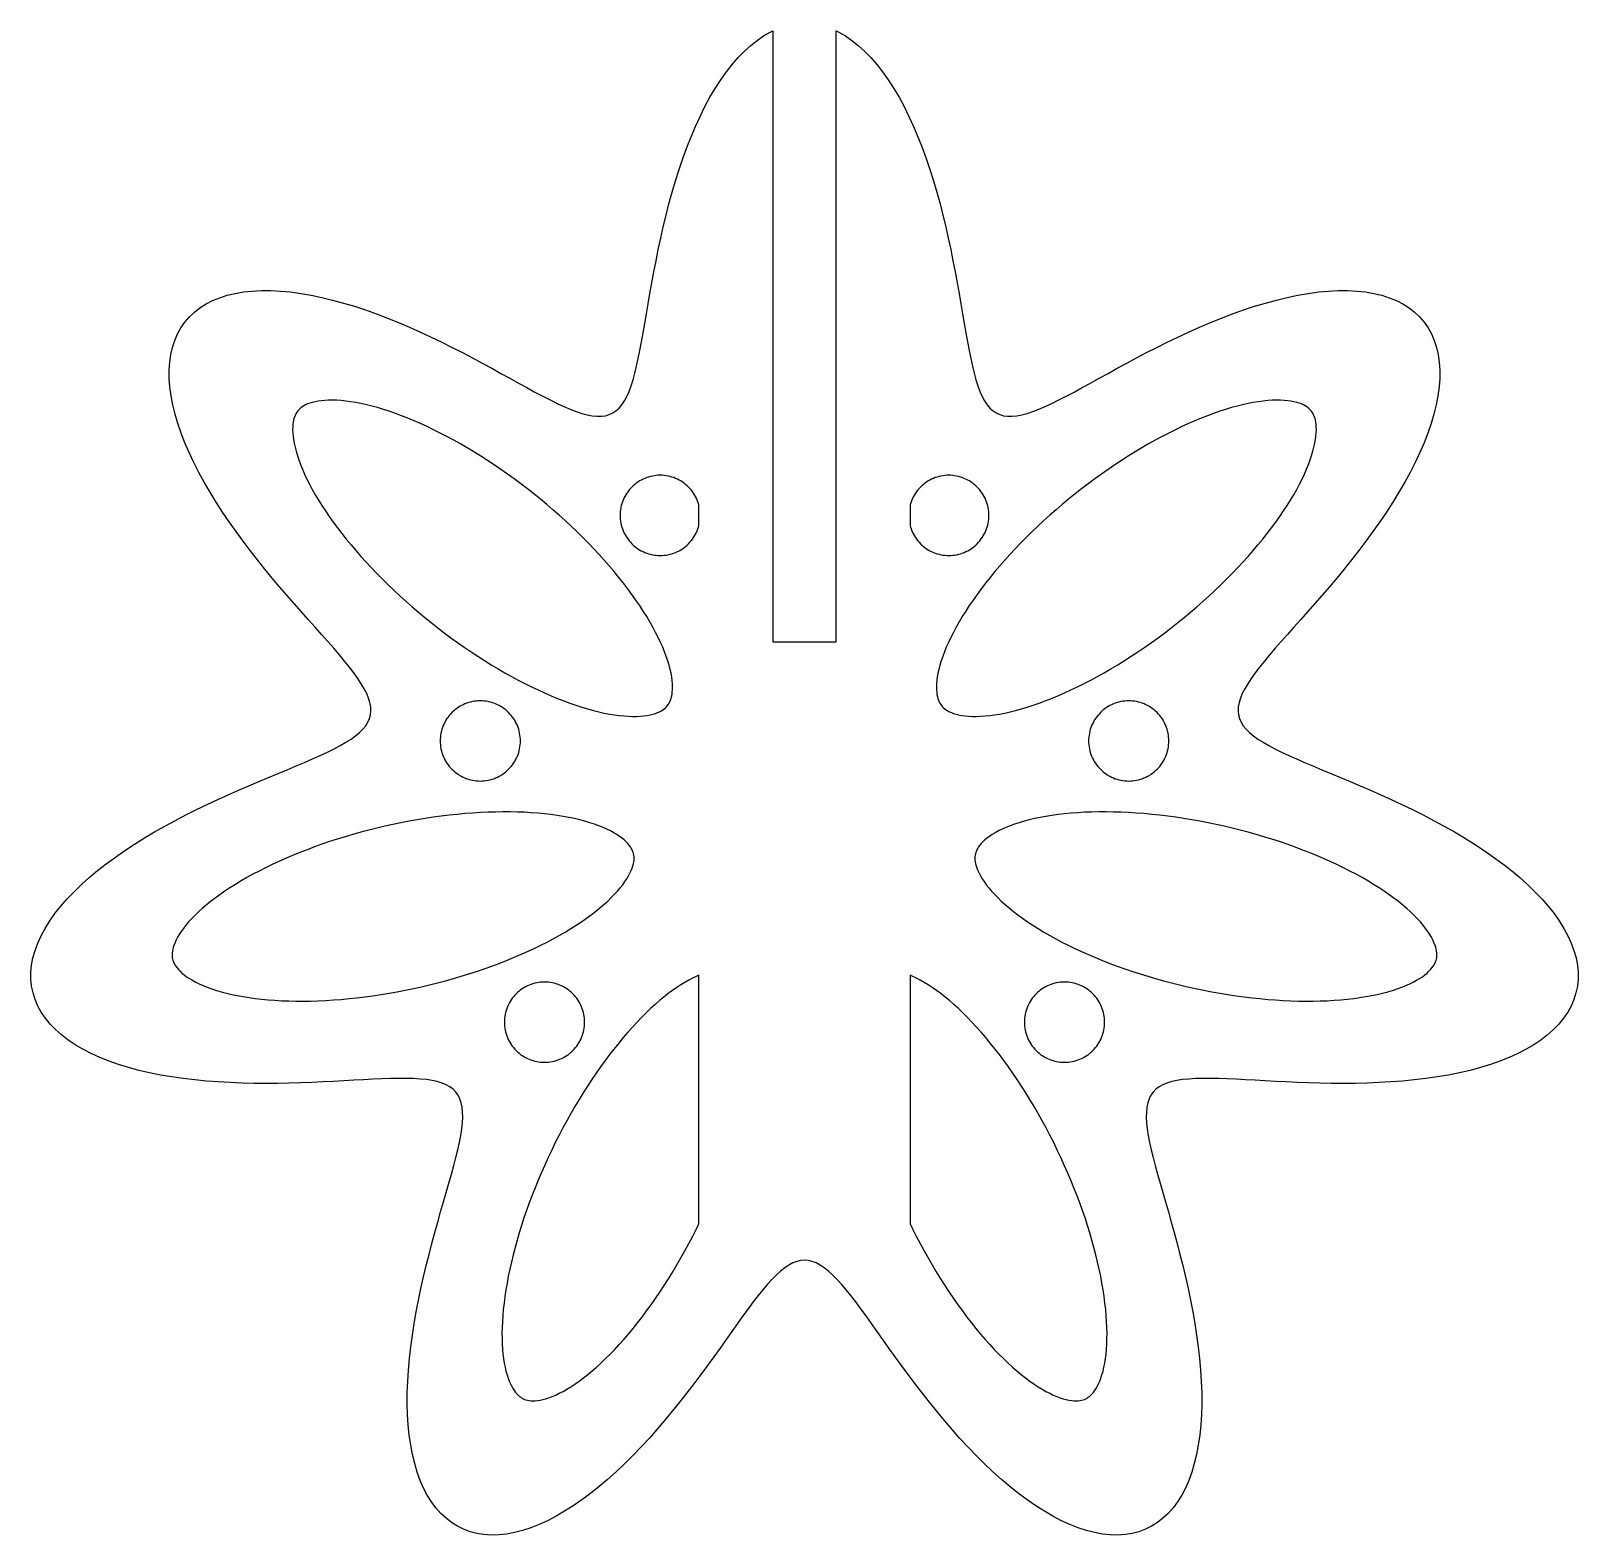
# Model space of a CAD drawing. Header units: millimetres. Extents: x -37 to 114, y -34 to 38.
# Drawn here: x -36.6 to 36.6, y -34.1 to 37.1 of the extents above; entities that cross this region are included whole.
import ezdxf

# ---------------------------------------------------------------- set-up
doc = ezdxf.new("R2010")
doc.units = ezdxf.units.MM
doc.layers.add('CUT', color=1, linetype='Continuous')

msp = doc.modelspace()

# ---------------------------------------------------------------- linework, layer by layer
at = {"layer": 'CUT'}
for points in [[(30.292, -0.529), (30.781, -0.806), (31.262, -1.092), (31.733, -1.386), (32.192, -1.687), (32.638, -1.996), (33.067, -2.312), (33.479, -2.635), (33.873, -2.963), (34.245, -3.297), (34.595, -3.636), (34.922, -3.979), (35.223, -4.325), (35.499, -4.673), (35.746, -5.024), (35.965, -5.375), (36.155, -5.726), (36.315, -6.077), (36.443, -6.426), (36.54, -6.772), (36.605, -7.115), (36.637, -7.454), (36.637, -7.787), (36.603, -8.115), (36.538, -8.435), (36.439, -8.748), (36.309, -9.053), (36.146, -9.348), (35.952, -9.633), (35.728, -9.908), (35.473, -10.172), (35.19, -10.424), (34.878, -10.663), (34.539, -10.89), (34.175, -11.104), (33.786, -11.304), (33.373, -11.491), (32.939, -11.664), (32.485, -11.824), (32.012, -11.969), (31.522, -12.1), (31.017, -12.218), (30.498, -12.322), (29.967, -12.413), (29.426, -12.491), (28.877, -12.556), (28.322, -12.61), (27.762, -12.652), (27.2, -12.684), (26.637, -12.705), (26.075, -12.717), (25.515, -12.721), (24.96, -12.718), (24.412, -12.708), (23.871, -12.693), (23.34, -12.673), (22.82, -12.649), (22.313, -12.624), (21.82, -12.598), (21.342, -12.571), (20.881, -12.546), (20.437, -12.524), (20.013, -12.505), (19.608, -12.492), (19.224, -12.484), (18.861, -12.484), (18.521, -12.492), (18.203, -12.511), (17.909, -12.54), (17.637, -12.581), (17.39, -12.635), (17.166, -12.702), (16.967, -12.785), (16.79, -12.884), (16.638, -12.999), (16.508, -13.131), (16.402, -13.282), (16.317, -13.451), (16.254, -13.639), (16.212, -13.846), (16.19, -14.074), (16.187, -14.321), (16.203, -14.589), (16.235, -14.877), (16.284, -15.185), (16.347, -15.513), (16.424, -15.861), (16.514, -16.228), (16.614, -16.614), (16.725, -17.019), (16.843, -17.441), (16.968, -17.881), (17.099, -18.336), (17.234, -18.807), (17.371, -19.292), (17.509, -19.79), (17.647, -20.301), (17.783, -20.821), (17.916, -21.352), (18.044, -21.89), (18.167, -22.434), (18.282, -22.984), (18.389, -23.537), (18.487, -24.092), (18.573, -24.648), (18.648, -25.202), (18.71, -25.752), (18.759, -26.299), (18.792, -26.838), (18.811, -27.37), (18.813, -27.892), (18.799, -28.403), (18.768, -28.9), (18.719, -29.383), (18.652, -29.849), (18.567, -30.298), (18.463, -30.728), (18.341, -31.137), (18.2, -31.524), (18.041, -31.888), (17.864, -32.228), (17.669, -32.542), (17.456, -32.83), (17.226, -33.09), (16.979, -33.323), (16.716, -33.526), (16.437, -33.7), (16.143, -33.844), (15.835, -33.958), (15.514, -34.042), (15.18, -34.094), (14.834, -34.116), (14.478, -34.108), (14.112, -34.069), (13.737, -34), (13.354, -33.901), (12.965, -33.774), (12.569, -33.618), (12.169, -33.435), (11.766, -33.225), (11.36, -32.99), (10.952, -32.731), (10.543, -32.449), (10.135, -32.144), (9.728, -31.82), (9.324, -31.477), (8.922, -31.116), (8.525, -30.74), (8.132, -30.349), (7.745, -29.947), (7.364, -29.534), (6.989, -29.113), (6.623, -28.685), (6.264, -28.253), (5.913, -27.818), (5.571, -27.382), (5.238, -26.947), (4.914, -26.515), (4.6, -26.089), (4.296, -25.669), (4, -25.258), (3.715, -24.857), (3.439, -24.469), (3.172, -24.095), (2.915, -23.737), (2.666, -23.396), (2.425, -23.074), (2.193, -22.772), (1.968, -22.491), (1.75, -22.234), (1.538, -22), (1.333, -21.792), (1.132, -21.609), (0.937, -21.453), (0.745, -21.324), (0.556, -21.224), (0.369, -21.152), (0.184, -21.108), (0, -21.094), (-0.184, -21.108), (-0.369, -21.152), (-0.556, -21.224), (-0.745, -21.324), (-0.937, -21.453), (-1.132, -21.609), (-1.333, -21.792), (-1.538, -22), (-1.75, -22.234), (-1.968, -22.491), (-2.193, -22.772), (-2.425, -23.074), (-2.666, -23.396), (-2.915, -23.737), (-3.172, -24.095), (-3.439, -24.469), (-3.715, -24.857), (-4, -25.258), (-4.296, -25.669), (-4.6, -26.089), (-4.914, -26.515), (-5.238, -26.947), (-5.571, -27.382), (-5.913, -27.818), (-6.264, -28.253), (-6.623, -28.685), (-6.989, -29.113), (-7.364, -29.534), (-7.745, -29.947), (-8.132, -30.349), (-8.525, -30.74), (-8.922, -31.116), (-9.324, -31.477), (-9.728, -31.82), (-10.135, -32.144), (-10.543, -32.449), (-10.952, -32.731), (-11.36, -32.99), (-11.766, -33.225), (-12.169, -33.435), (-12.569, -33.618), (-12.965, -33.774), (-13.354, -33.901), (-13.737, -34), (-14.112, -34.069), (-14.478, -34.108), (-14.834, -34.116), (-15.18, -34.094), (-15.514, -34.042), (-15.835, -33.958), (-16.143, -33.844), (-16.437, -33.7), (-16.716, -33.526), (-16.979, -33.323), (-17.226, -33.09), (-17.456, -32.83), (-17.669, -32.542), (-17.864, -32.228), (-18.041, -31.888), (-18.2, -31.524), (-18.341, -31.137), (-18.463, -30.728), (-18.567, -30.298), (-18.652, -29.849), (-18.719, -29.383), (-18.768, -28.9), (-18.799, -28.403), (-18.813, -27.892), (-18.811, -27.37), (-18.792, -26.838), (-18.759, -26.299), (-18.71, -25.752), (-18.648, -25.202), (-18.573, -24.648), (-18.487, -24.092), (-18.389, -23.537), (-18.282, -22.984), (-18.167, -22.434), (-18.044, -21.89), (-17.916, -21.352), (-17.783, -20.821), (-17.647, -20.301), (-17.509, -19.79), (-17.371, -19.292), (-17.234, -18.807), (-17.099, -18.336), (-16.968, -17.881), (-16.843, -17.441), (-16.725, -17.019), (-16.614, -16.614), (-16.514, -16.228), (-16.424, -15.861), (-16.347, -15.513), (-16.284, -15.185), (-16.235, -14.877), (-16.203, -14.589), (-16.187, -14.321), (-16.19, -14.074), (-16.212, -13.846), (-16.254, -13.639), (-16.317, -13.451), (-16.402, -13.282), (-16.508, -13.131), (-16.638, -12.999), (-16.79, -12.884), (-16.967, -12.785), (-17.166, -12.702), (-17.39, -12.635), (-17.637, -12.581), (-17.909, -12.54), (-18.203, -12.511), (-18.521, -12.492), (-18.861, -12.484), (-19.224, -12.484), (-19.608, -12.492), (-20.013, -12.505), (-20.437, -12.524), (-20.881, -12.546), (-21.342, -12.571), (-21.82, -12.598), (-22.313, -12.624), (-22.82, -12.649), (-23.34, -12.673), (-23.871, -12.693), (-24.412, -12.708), (-24.96, -12.718), (-25.515, -12.721), (-26.075, -12.717), (-26.637, -12.705), (-27.2, -12.684), (-27.762, -12.652), (-28.322, -12.61), (-28.877, -12.556), (-29.426, -12.491), (-29.967, -12.413), (-30.498, -12.322), (-31.017, -12.218), (-31.522, -12.1), (-32.012, -11.969), (-32.485, -11.824), (-32.939, -11.664), (-33.373, -11.491), (-33.786, -11.304), (-34.175, -11.104), (-34.539, -10.89), (-34.878, -10.663), (-35.19, -10.424), (-35.473, -10.172), (-35.728, -9.908), (-35.952, -9.633), (-36.146, -9.348), (-36.309, -9.053), (-36.439, -8.748), (-36.538, -8.435), (-36.603, -8.115), (-36.637, -7.787), (-36.637, -7.454), (-36.605, -7.115), (-36.54, -6.772), (-36.443, -6.426), (-36.315, -6.077), (-36.155, -5.726), (-35.965, -5.375), (-35.746, -5.024), (-35.499, -4.673), (-35.223, -4.325), (-34.922, -3.979), (-34.595, -3.636), (-34.245, -3.297), (-33.873, -2.963), (-33.479, -2.635), (-33.067, -2.312), (-32.638, -1.996), (-32.192, -1.687), (-31.733, -1.386), (-31.262, -1.092), (-30.781, -0.806), (-30.292, -0.529), (-29.797, -0.26), (-29.297, 0), (-28.795, 0.251), (-28.293, 0.494), (-27.792, 0.728), (-27.296, 0.953), (-26.805, 1.17), (-26.321, 1.379), (-25.847, 1.581), (-25.384, 1.775), (-24.934, 1.962), (-24.498, 2.143), (-24.079, 2.319), (-23.677, 2.489), (-23.295, 2.654), (-22.934, 2.816), (-22.594, 2.975), (-22.277, 3.131), (-21.985, 3.286), (-21.717, 3.44), (-21.475, 3.594), (-21.26, 3.749), (-21.073, 3.906), (-20.913, 4.065), (-20.781, 4.228), (-20.677, 4.395), (-20.601, 4.567), (-20.554, 4.745), (-20.536, 4.93), (-20.545, 5.122), (-20.581, 5.323), (-20.645, 5.532), (-20.735, 5.75), (-20.851, 5.979), (-20.991, 6.218), (-21.156, 6.468), (-21.343, 6.729), (-21.551, 7.002), (-21.78, 7.288), (-22.028, 7.585), (-22.294, 7.895), (-22.575, 8.217), (-22.871, 8.551), (-23.18, 8.898), (-23.5, 9.257), (-23.829, 9.628), (-24.167, 10.01), (-24.51, 10.404), (-24.857, 10.808), (-25.206, 11.222), (-25.556, 11.646), (-25.904, 12.079), (-26.249, 12.52), (-26.589, 12.968), (-26.922, 13.423), (-27.247, 13.883), (-27.562, 14.348), (-27.864, 14.816), (-28.153, 15.286), (-28.427, 15.757), (-28.684, 16.229), (-28.924, 16.699), (-29.144, 17.167), (-29.344, 17.632), (-29.522, 18.091), (-29.678, 18.545), (-29.81, 18.991), (-29.917, 19.428), (-29.999, 19.856), (-30.056, 20.273), (-30.085, 20.677), (-30.089, 21.068), (-30.065, 21.445), (-30.013, 21.806), (-29.935, 22.15), (-29.828, 22.477), (-29.695, 22.786), (-29.535, 23.075), (-29.348, 23.344), (-29.134, 23.592), (-28.895, 23.819), (-28.631, 24.024), (-28.343, 24.207), (-28.031, 24.367), (-27.697, 24.504), (-27.341, 24.618), (-26.965, 24.708), (-26.569, 24.776), (-26.155, 24.82), (-25.724, 24.842), (-25.278, 24.841), (-24.818, 24.818), (-24.344, 24.773), (-23.86, 24.707), (-23.365, 24.622), (-22.862, 24.516), (-22.352, 24.393), (-21.836, 24.251), (-21.316, 24.094), (-20.794, 23.921), (-20.27, 23.734), (-19.747, 23.534), (-19.226, 23.323), (-18.707, 23.102), (-18.193, 22.872), (-17.685, 22.635), (-17.183, 22.393), (-16.689, 22.147), (-16.205, 21.899), (-15.73, 21.651), (-15.267, 21.403), (-14.816, 21.159), (-14.377, 20.919), (-13.952, 20.684), (-13.541, 20.458), (-13.145, 20.241), (-12.764, 20.035), (-12.398, 19.841), (-12.048, 19.661), (-11.715, 19.497), (-11.397, 19.349), (-11.096, 19.219), (-10.811, 19.109), (-10.543, 19.019), (-10.29, 18.951), (-10.052, 18.905), (-9.83, 18.883), (-9.622, 18.885), (-9.429, 18.911), (-9.249, 18.963), (-9.082, 19.041), (-8.928, 19.146), (-8.785, 19.276), (-8.653, 19.434), (-8.53, 19.618), (-8.417, 19.828), (-8.311, 20.065), (-8.213, 20.328), (-8.121, 20.615), (-8.034, 20.928), (-7.951, 21.265), (-7.871, 21.625), (-7.793, 22.007), (-7.717, 22.411), (-7.64, 22.835), (-7.563, 23.277), (-7.484, 23.737), (-7.403, 24.214), (-7.318, 24.704), (-7.228, 25.208), (-7.134, 25.723), (-7.033, 26.248), (-6.926, 26.78), (-6.811, 27.319), (-6.689, 27.862), (-6.558, 28.407), (-6.418, 28.952), (-6.269, 29.495), (-6.111, 30.035), (-5.942, 30.57), (-5.764, 31.097), (-5.575, 31.615), (-5.375, 32.121), (-5.166, 32.614), (-4.946, 33.093), (-4.716, 33.554), (-4.476, 33.997), (-4.226, 34.42), (-3.967, 34.821), (-3.7, 35.199), (-3.423, 35.552), (-3.139, 35.879), (-2.847, 36.179), (-2.549, 36.451), (-2.244, 36.693), (-1.934, 36.905), (-1.619, 37.085), (-1.5, 37.141), (-1.5, 8.203), (1.5, 8.203), (1.5, 37.141), (1.619, 37.085), (1.934, 36.905), (2.244, 36.693), (2.549, 36.451), (2.847, 36.179), (3.139, 35.879), (3.423, 35.552), (3.7, 35.199), (3.967, 34.821), (4.226, 34.42), (4.476, 33.997), (4.716, 33.554), (4.946, 33.093), (5.166, 32.614), (5.375, 32.121), (5.575, 31.615), (5.764, 31.097), (5.942, 30.57), (6.111, 30.035), (6.269, 29.495), (6.418, 28.952), (6.558, 28.407), (6.689, 27.862), (6.811, 27.319), (6.926, 26.78), (7.033, 26.248), (7.134, 25.723), (7.228, 25.208), (7.318, 24.704), (7.403, 24.214), (7.484, 23.737), (7.563, 23.277), (7.64, 22.835), (7.717, 22.411), (7.793, 22.007), (7.871, 21.625), (7.951, 21.265), (8.034, 20.928), (8.121, 20.615), (8.213, 20.328), (8.311, 20.065), (8.417, 19.828), (8.53, 19.618), (8.653, 19.434), (8.785, 19.276), (8.928, 19.146), (9.082, 19.041), (9.249, 18.963), (9.429, 18.911), (9.622, 18.885), (9.83, 18.883), (10.052, 18.905), (10.29, 18.951), (10.543, 19.019), (10.811, 19.109), (11.096, 19.219), (11.397, 19.349), (11.715, 19.497), (12.048, 19.661), (12.398, 19.841), (12.764, 20.035), (13.145, 20.241), (13.541, 20.458), (13.952, 20.684), (14.377, 20.919), (14.816, 21.159), (15.267, 21.403), (15.73, 21.651), (16.205, 21.899), (16.689, 22.147), (17.183, 22.393), (17.685, 22.635), (18.193, 22.872), (18.707, 23.102), (19.226, 23.323), (19.747, 23.534), (20.27, 23.734), (20.794, 23.921), (21.316, 24.094), (21.836, 24.251), (22.352, 24.393), (22.862, 24.516), (23.365, 24.622), (23.86, 24.707), (24.344, 24.773), (24.818, 24.818), (25.278, 24.841), (25.724, 24.842), (26.155, 24.82), (26.569, 24.776), (26.965, 24.708), (27.341, 24.618), (27.697, 24.504), (28.031, 24.367), (28.343, 24.207), (28.631, 24.024), (28.895, 23.819), (29.134, 23.592), (29.348, 23.344), (29.535, 23.075), (29.695, 22.786), (29.828, 22.477), (29.935, 22.15), (30.013, 21.806), (30.065, 21.445), (30.089, 21.068), (30.085, 20.677), (30.056, 20.273), (29.999, 19.856), (29.917, 19.428), (29.81, 18.991), (29.678, 18.545), (29.522, 18.091), (29.344, 17.632), (29.144, 17.167), (28.924, 16.699), (28.684, 16.229), (28.427, 15.757), (28.153, 15.286), (27.864, 14.816), (27.562, 14.348), (27.247, 13.883), (26.922, 13.423), (26.589, 12.968), (26.249, 12.52), (25.904, 12.079), (25.556, 11.646), (25.206, 11.222), (24.857, 10.808), (24.51, 10.404), (24.167, 10.01), (23.829, 9.628), (23.5, 9.257), (23.18, 8.898), (22.871, 8.551), (22.575, 8.217), (22.294, 7.895), (22.028, 7.585), (21.78, 7.288), (21.551, 7.002), (21.343, 6.729), (21.156, 6.468), (20.991, 6.218), (20.851, 5.979), (20.735, 5.75), (20.645, 5.532), (20.581, 5.323), (20.545, 5.122), (20.536, 4.93), (20.554, 4.745), (20.601, 4.567), (20.677, 4.395), (20.781, 4.228), (20.913, 4.065), (21.073, 3.906), (21.26, 3.749), (21.475, 3.594), (21.717, 3.44), (21.985, 3.286), (22.277, 3.131), (22.594, 2.975), (22.934, 2.816), (23.295, 2.654), (23.677, 2.489), (24.079, 2.319), (24.498, 2.143), (24.934, 1.962), (25.384, 1.775), (25.847, 1.581), (26.321, 1.379), (26.805, 1.17), (27.296, 0.953), (27.792, 0.728), (28.293, 0.494), (28.795, 0.251), (29.297, 0), (29.797, -0.26), (30.292, -0.529)], [(-11.621, 14.201), (-11.913, 14.458), (-12.209, 14.711), (-12.51, 14.961), (-12.814, 15.207), (-13.122, 15.449), (-13.432, 15.686), (-13.745, 15.919), (-14.061, 16.147), (-14.378, 16.369), (-14.696, 16.586), (-15.016, 16.797), (-15.336, 17.002), (-15.657, 17.201), (-15.977, 17.393), (-16.297, 17.579), (-16.616, 17.757), (-16.934, 17.929), (-17.25, 18.093), (-17.564, 18.249), (-17.875, 18.398), (-18.183, 18.539), (-18.488, 18.672), (-18.789, 18.797), (-19.086, 18.913), (-19.378, 19.021), (-19.665, 19.121), (-19.946, 19.212), (-20.221, 19.294), (-20.49, 19.367), (-20.752, 19.432), (-21.007, 19.489), (-21.253, 19.536), (-21.492, 19.575), (-21.721, 19.605), (-21.941, 19.628), (-22.151, 19.642), (-22.351, 19.648), (-22.541, 19.646), (-22.719, 19.638), (-22.885, 19.622), (-23.04, 19.601), (-23.182, 19.574), (-23.312, 19.542), (-23.43, 19.506), (-23.536, 19.467), (-23.63, 19.425), (-23.713, 19.381), (-23.787, 19.336), (-23.851, 19.289), (-23.907, 19.241), (-23.957, 19.192), (-24.001, 19.141), (-24.042, 19.086), (-24.079, 19.026), (-24.113, 18.96), (-24.144, 18.888), (-24.172, 18.806), (-24.196, 18.715), (-24.216, 18.614), (-24.231, 18.502), (-24.24, 18.379), (-24.242, 18.245), (-24.236, 18.1), (-24.223, 17.945), (-24.201, 17.779), (-24.169, 17.604), (-24.129, 17.419), (-24.078, 17.225), (-24.018, 17.023), (-23.947, 16.814), (-23.867, 16.597), (-23.776, 16.373), (-23.674, 16.143), (-23.563, 15.908), (-23.441, 15.667), (-23.31, 15.421), (-23.168, 15.171), (-23.017, 14.917), (-22.856, 14.659), (-22.686, 14.399), (-22.506, 14.135), (-22.318, 13.87), (-22.12, 13.602), (-21.914, 13.333), (-21.7, 13.063), (-21.478, 12.792), (-21.247, 12.52), (-21.01, 12.248), (-20.764, 11.977), (-20.512, 11.707), (-20.254, 11.437), (-19.989, 11.169), (-19.717, 10.902), (-19.441, 10.637), (-19.158, 10.375), (-18.871, 10.115), (-18.579, 9.858), (-18.282, 9.605), (-17.982, 9.355), (-17.677, 9.109), (-17.37, 8.867), (-17.059, 8.63), (-16.746, 8.397), (-16.431, 8.169), (-16.114, 7.947), (-15.795, 7.73), (-15.475, 7.519), (-15.155, 7.314), (-14.834, 7.115), (-14.514, 6.923), (-14.194, 6.737), (-13.875, 6.559), (-13.557, 6.387), (-13.241, 6.223), (-12.928, 6.067), (-12.616, 5.918), (-12.308, 5.777), (-12.003, 5.644), (-11.702, 5.519), (-11.406, 5.403), (-11.113, 5.295), (-10.827, 5.195), (-10.545, 5.105), (-10.27, 5.022), (-10.001, 4.949), (-9.739, 4.884), (-9.485, 4.828), (-9.238, 4.78), (-9, 4.741), (-8.77, 4.711), (-8.55, 4.688), (-8.34, 4.674), (-8.14, 4.668), (-7.951, 4.67), (-7.773, 4.678), (-7.606, 4.694), (-7.452, 4.715), (-7.309, 4.742), (-7.179, 4.774), (-7.061, 4.81), (-6.955, 4.849), (-6.861, 4.891), (-6.778, 4.935), (-6.705, 4.98), (-6.641, 5.027), (-6.584, 5.075), (-6.535, 5.124), (-6.49, 5.176), (-6.45, 5.231), (-6.413, 5.29), (-6.379, 5.356), (-6.347, 5.429), (-6.32, 5.51), (-6.295, 5.601), (-6.275, 5.702), (-6.261, 5.814), (-6.252, 5.937), (-6.25, 6.071), (-6.255, 6.216), (-6.269, 6.371), (-6.291, 6.537), (-6.322, 6.712), (-6.363, 6.897), (-6.413, 7.091), (-6.474, 7.293), (-6.544, 7.502), (-6.625, 7.719), (-6.716, 7.943), (-6.817, 8.173), (-6.928, 8.408), (-7.05, 8.649), (-7.182, 8.895), (-7.323, 9.145), (-7.474, 9.399), (-7.635, 9.657), (-7.806, 9.917), (-7.985, 10.181), (-8.174, 10.446), (-8.371, 10.714), (-8.577, 10.983), (-8.791, 11.253), (-9.014, 11.525), (-9.244, 11.796), (-9.482, 12.068), (-9.727, 12.339), (-9.979, 12.61), (-10.238, 12.879), (-10.503, 13.148), (-10.774, 13.414), (-11.051, 13.679), (-11.333, 13.941), (-11.621, 14.201)], [(16.431, 8.169), (16.746, 8.397), (17.059, 8.63), (17.37, 8.867), (17.677, 9.109), (17.982, 9.355), (18.282, 9.605), (18.579, 9.858), (18.871, 10.115), (19.158, 10.375), (19.441, 10.637), (19.717, 10.902), (19.989, 11.169), (20.254, 11.437), (20.512, 11.707), (20.764, 11.977), (21.01, 12.248), (21.247, 12.52), (21.478, 12.792), (21.7, 13.063), (21.914, 13.333), (22.12, 13.602), (22.318, 13.87), (22.506, 14.135), (22.686, 14.399), (22.856, 14.659), (23.017, 14.917), (23.168, 15.171), (23.31, 15.421), (23.441, 15.667), (23.563, 15.908), (23.674, 16.143), (23.776, 16.373), (23.867, 16.597), (23.947, 16.814), (24.018, 17.023), (24.078, 17.225), (24.129, 17.419), (24.169, 17.604), (24.201, 17.779), (24.223, 17.945), (24.236, 18.1), (24.242, 18.245), (24.24, 18.379), (24.231, 18.502), (24.216, 18.614), (24.196, 18.715), (24.172, 18.806), (24.144, 18.888), (24.113, 18.96), (24.079, 19.026), (24.042, 19.086), (24.001, 19.141), (23.957, 19.192), (23.907, 19.241), (23.851, 19.289), (23.787, 19.336), (23.713, 19.381), (23.63, 19.425), (23.536, 19.467), (23.43, 19.506), (23.312, 19.542), (23.182, 19.574), (23.04, 19.601), (22.885, 19.622), (22.719, 19.638), (22.541, 19.646), (22.351, 19.648), (22.151, 19.642), (21.941, 19.628), (21.721, 19.605), (21.492, 19.575), (21.253, 19.536), (21.007, 19.489), (20.752, 19.432), (20.49, 19.367), (20.221, 19.294), (19.946, 19.212), (19.665, 19.121), (19.378, 19.021), (19.086, 18.913), (18.789, 18.797), (18.488, 18.672), (18.183, 18.539), (17.875, 18.398), (17.564, 18.249), (17.25, 18.093), (16.934, 17.929), (16.616, 17.757), (16.297, 17.579), (15.977, 17.393), (15.657, 17.201), (15.336, 17.002), (15.016, 16.797), (14.696, 16.586), (14.378, 16.369), (14.061, 16.147), (13.745, 15.919), (13.432, 15.686), (13.122, 15.449), (12.814, 15.207), (12.51, 14.961), (12.209, 14.711), (11.913, 14.458), (11.621, 14.201), (11.333, 13.941), (11.051, 13.679), (10.774, 13.414), (10.503, 13.148), (10.238, 12.879), (9.979, 12.61), (9.727, 12.339), (9.482, 12.068), (9.244, 11.796), (9.014, 11.525), (8.791, 11.253), (8.577, 10.983), (8.371, 10.714), (8.174, 10.446), (7.985, 10.181), (7.806, 9.917), (7.635, 9.657), (7.474, 9.399), (7.323, 9.145), (7.182, 8.895), (7.05, 8.649), (6.928, 8.408), (6.817, 8.173), (6.716, 7.943), (6.625, 7.719), (6.544, 7.502), (6.474, 7.293), (6.413, 7.091), (6.363, 6.897), (6.322, 6.712), (6.291, 6.537), (6.269, 6.371), (6.255, 6.216), (6.25, 6.071), (6.252, 5.937), (6.261, 5.814), (6.275, 5.702), (6.295, 5.601), (6.32, 5.51), (6.347, 5.429), (6.379, 5.356), (6.413, 5.29), (6.45, 5.231), (6.49, 5.176), (6.535, 5.124), (6.584, 5.075), (6.641, 5.027), (6.705, 4.98), (6.778, 4.935), (6.861, 4.891), (6.955, 4.849), (7.061, 4.81), (7.179, 4.774), (7.309, 4.742), (7.452, 4.715), (7.606, 4.694), (7.773, 4.678), (7.951, 4.67), (8.14, 4.668), (8.34, 4.674), (8.55, 4.688), (8.77, 4.711), (9, 4.741), (9.238, 4.78), (9.485, 4.828), (9.739, 4.884), (10.001, 4.949), (10.27, 5.022), (10.545, 5.105), (10.827, 5.195), (11.113, 5.295), (11.406, 5.403), (11.702, 5.519), (12.003, 5.644), (12.308, 5.777), (12.616, 5.918), (12.928, 6.067), (13.241, 6.223), (13.557, 6.387), (13.875, 6.559), (14.194, 6.737), (14.514, 6.923), (14.834, 7.115), (15.155, 7.314), (15.475, 7.519), (15.795, 7.73), (16.114, 7.947), (16.431, 8.169)], [(-5.079, 13.463), (-5.045, 13.55), (-5.016, 13.639), (-5, 13.696), (-5, 14.684), (-5.016, 14.742), (-5.045, 14.83), (-5.079, 14.917), (-5.116, 15.002), (-5.158, 15.086), (-5.204, 15.167), (-5.254, 15.246), (-5.308, 15.322), (-5.365, 15.395), (-5.426, 15.466), (-5.49, 15.533), (-5.558, 15.598), (-5.629, 15.659), (-5.702, 15.716), (-5.778, 15.77), (-5.857, 15.82), (-5.938, 15.866), (-6.021, 15.907), (-6.107, 15.945), (-6.194, 15.979), (-6.282, 16.008), (-6.372, 16.033), (-6.463, 16.053), (-6.555, 16.069), (-6.647, 16.081), (-6.74, 16.088), (-6.834, 16.09), (-6.927, 16.088), (-7.02, 16.081), (-7.112, 16.069), (-7.204, 16.053), (-7.295, 16.033), (-7.385, 16.008), (-7.474, 15.979), (-7.561, 15.945), (-7.646, 15.907), (-7.729, 15.866), (-7.81, 15.82), (-7.889, 15.77), (-7.965, 15.716), (-8.039, 15.659), (-8.109, 15.598), (-8.177, 15.533), (-8.241, 15.466), (-8.302, 15.395), (-8.359, 15.322), (-8.413, 15.246), (-8.463, 15.167), (-8.509, 15.086), (-8.551, 15.002), (-8.589, 14.917), (-8.622, 14.83), (-8.651, 14.742), (-8.676, 14.652), (-8.697, 14.561), (-8.713, 14.469), (-8.724, 14.376), (-8.731, 14.283), (-8.733, 14.19), (-8.731, 14.097), (-8.724, 14.004), (-8.713, 13.912), (-8.697, 13.82), (-8.676, 13.729), (-8.651, 13.639), (-8.622, 13.55), (-8.589, 13.463), (-8.551, 13.378), (-8.509, 13.295), (-8.463, 13.214), (-8.413, 13.135), (-8.359, 13.059), (-8.302, 12.985), (-8.241, 12.915), (-8.177, 12.847), (-8.109, 12.783), (-8.039, 12.722), (-7.965, 12.664), (-7.889, 12.611), (-7.81, 12.561), (-7.729, 12.515), (-7.646, 12.473), (-7.561, 12.435), (-7.474, 12.402), (-7.385, 12.372), (-7.295, 12.348), (-7.204, 12.327), (-7.112, 12.311), (-7.02, 12.3), (-6.927, 12.293), (-6.834, 12.291), (-6.74, 12.293), (-6.647, 12.3), (-6.555, 12.311), (-6.463, 12.327), (-6.372, 12.348), (-6.282, 12.372), (-6.194, 12.402), (-6.107, 12.435), (-6.021, 12.473), (-5.938, 12.515), (-5.857, 12.561), (-5.778, 12.611), (-5.702, 12.664), (-5.629, 12.722), (-5.558, 12.783), (-5.49, 12.847), (-5.426, 12.915), (-5.365, 12.985), (-5.308, 13.059), (-5.254, 13.135), (-5.204, 13.214), (-5.158, 13.295), (-5.116, 13.378), (-5.079, 13.463)], [(8.697, 13.82), (8.713, 13.912), (8.724, 14.004), (8.731, 14.097), (8.733, 14.19), (8.731, 14.283), (8.724, 14.376), (8.713, 14.469), (8.697, 14.561), (8.676, 14.652), (8.651, 14.742), (8.622, 14.83), (8.589, 14.917), (8.551, 15.002), (8.509, 15.086), (8.463, 15.167), (8.413, 15.246), (8.359, 15.322), (8.302, 15.395), (8.241, 15.466), (8.177, 15.533), (8.109, 15.598), (8.039, 15.659), (7.965, 15.716), (7.889, 15.77), (7.81, 15.82), (7.729, 15.866), (7.646, 15.907), (7.561, 15.945), (7.474, 15.979), (7.385, 16.008), (7.295, 16.033), (7.204, 16.053), (7.112, 16.069), (7.02, 16.081), (6.927, 16.088), (6.834, 16.09), (6.74, 16.088), (6.647, 16.081), (6.555, 16.069), (6.463, 16.053), (6.372, 16.033), (6.282, 16.008), (6.194, 15.979), (6.107, 15.945), (6.021, 15.907), (5.938, 15.866), (5.857, 15.82), (5.778, 15.77), (5.702, 15.716), (5.629, 15.659), (5.558, 15.598), (5.49, 15.533), (5.426, 15.466), (5.365, 15.395), (5.308, 15.322), (5.254, 15.246), (5.204, 15.167), (5.158, 15.086), (5.116, 15.002), (5.079, 14.917), (5.045, 14.83), (5.016, 14.742), (5, 14.684), (5, 13.696), (5.016, 13.639), (5.045, 13.55), (5.079, 13.463), (5.116, 13.378), (5.158, 13.295), (5.204, 13.214), (5.254, 13.135), (5.308, 13.059), (5.365, 12.985), (5.426, 12.915), (5.49, 12.847), (5.558, 12.783), (5.629, 12.722), (5.702, 12.664), (5.778, 12.611), (5.857, 12.561), (5.938, 12.515), (6.021, 12.473), (6.107, 12.435), (6.194, 12.402), (6.282, 12.372), (6.372, 12.348), (6.463, 12.327), (6.555, 12.311), (6.647, 12.3), (6.74, 12.293), (6.834, 12.291), (6.927, 12.293), (7.02, 12.3), (7.112, 12.311), (7.204, 12.327), (7.295, 12.348), (7.385, 12.372), (7.474, 12.402), (7.561, 12.435), (7.646, 12.473), (7.729, 12.515), (7.81, 12.561), (7.889, 12.611), (7.965, 12.664), (8.039, 12.722), (8.109, 12.783), (8.177, 12.847), (8.241, 12.915), (8.302, 12.985), (8.359, 13.059), (8.413, 13.135), (8.463, 13.214), (8.509, 13.295), (8.551, 13.378), (8.589, 13.463), (8.622, 13.55), (8.651, 13.639), (8.676, 13.729), (8.697, 13.82)], [(-13.476, 3.226), (-13.465, 3.319), (-13.458, 3.411), (-13.456, 3.505), (-13.458, 3.598), (-13.465, 3.691), (-13.476, 3.783), (-13.492, 3.875), (-13.512, 3.966), (-13.537, 4.056), (-13.567, 4.145), (-13.6, 4.232), (-13.638, 4.317), (-13.68, 4.4), (-13.726, 4.481), (-13.776, 4.56), (-13.829, 4.636), (-13.887, 4.71), (-13.948, 4.78), (-14.012, 4.848), (-14.079, 4.912), (-14.15, 4.973), (-14.224, 5.03), (-14.3, 5.084), (-14.379, 5.134), (-14.46, 5.18), (-14.543, 5.222), (-14.628, 5.26), (-14.715, 5.293), (-14.804, 5.323), (-14.894, 5.347), (-14.985, 5.368), (-15.076, 5.384), (-15.169, 5.395), (-15.262, 5.402), (-15.355, 5.404), (-15.448, 5.402), (-15.541, 5.395), (-15.634, 5.384), (-15.726, 5.368), (-15.817, 5.347), (-15.907, 5.323), (-15.995, 5.293), (-16.082, 5.26), (-16.167, 5.222), (-16.251, 5.18), (-16.332, 5.134), (-16.41, 5.084), (-16.487, 5.03), (-16.56, 4.973), (-16.631, 4.912), (-16.698, 4.848), (-16.763, 4.78), (-16.824, 4.71), (-16.881, 4.636), (-16.935, 4.56), (-16.984, 4.481), (-17.03, 4.4), (-17.072, 4.317), (-17.11, 4.232), (-17.144, 4.145), (-17.173, 4.056), (-17.198, 3.966), (-17.218, 3.875), (-17.234, 3.783), (-17.246, 3.691), (-17.252, 3.598), (-17.255, 3.505), (-17.252, 3.411), (-17.246, 3.319), (-17.234, 3.226), (-17.218, 3.134), (-17.198, 3.043), (-17.173, 2.953), (-17.144, 2.865), (-17.11, 2.778), (-17.072, 2.693), (-17.03, 2.609), (-16.984, 2.528), (-16.935, 2.449), (-16.881, 2.373), (-16.824, 2.3), (-16.763, 2.229), (-16.698, 2.161), (-16.631, 2.097), (-16.56, 2.036), (-16.487, 1.979), (-16.41, 1.925), (-16.332, 1.875), (-16.251, 1.829), (-16.167, 1.787), (-16.082, 1.75), (-15.995, 1.716), (-15.907, 1.687), (-15.817, 1.662), (-15.726, 1.642), (-15.634, 1.626), (-15.541, 1.614), (-15.448, 1.607), (-15.355, 1.605), (-15.262, 1.607), (-15.169, 1.614), (-15.076, 1.626), (-14.985, 1.642), (-14.894, 1.662), (-14.804, 1.687), (-14.715, 1.716), (-14.628, 1.75), (-14.543, 1.787), (-14.46, 1.829), (-14.379, 1.875), (-14.3, 1.925), (-14.224, 1.979), (-14.15, 2.036), (-14.079, 2.097), (-14.012, 2.161), (-13.948, 2.229), (-13.887, 2.3), (-13.829, 2.373), (-13.776, 2.449), (-13.726, 2.528), (-13.68, 2.609), (-13.638, 2.693), (-13.6, 2.778), (-13.567, 2.865), (-13.537, 2.953), (-13.512, 3.043), (-13.492, 3.134), (-13.476, 3.226)], [(17.234, 3.226), (17.246, 3.319), (17.252, 3.411), (17.255, 3.505), (17.252, 3.598), (17.246, 3.691), (17.234, 3.783), (17.218, 3.875), (17.198, 3.966), (17.173, 4.056), (17.144, 4.145), (17.11, 4.232), (17.072, 4.317), (17.03, 4.4), (16.984, 4.481), (16.935, 4.56), (16.881, 4.636), (16.824, 4.71), (16.763, 4.78), (16.698, 4.848), (16.631, 4.912), (16.56, 4.973), (16.487, 5.03), (16.41, 5.084), (16.332, 5.134), (16.251, 5.18), (16.167, 5.222), (16.082, 5.26), (15.995, 5.293), (15.907, 5.323), (15.817, 5.347), (15.726, 5.368), (15.634, 5.384), (15.541, 5.395), (15.448, 5.402), (15.355, 5.404), (15.262, 5.402), (15.169, 5.395), (15.076, 5.384), (14.985, 5.368), (14.894, 5.347), (14.804, 5.323), (14.715, 5.293), (14.628, 5.26), (14.543, 5.222), (14.46, 5.18), (14.379, 5.134), (14.3, 5.084), (14.224, 5.03), (14.15, 4.973), (14.079, 4.912), (14.012, 4.848), (13.948, 4.78), (13.887, 4.71), (13.829, 4.636), (13.776, 4.56), (13.726, 4.481), (13.68, 4.4), (13.638, 4.317), (13.6, 4.232), (13.567, 4.145), (13.537, 4.056), (13.512, 3.966), (13.492, 3.875), (13.476, 3.783), (13.465, 3.691), (13.458, 3.598), (13.456, 3.505), (13.458, 3.411), (13.465, 3.319), (13.476, 3.226), (13.492, 3.134), (13.512, 3.043), (13.537, 2.953), (13.567, 2.865), (13.6, 2.778), (13.638, 2.693), (13.68, 2.609), (13.726, 2.528), (13.776, 2.449), (13.829, 2.373), (13.887, 2.3), (13.948, 2.229), (14.012, 2.161), (14.079, 2.097), (14.15, 2.036), (14.224, 1.979), (14.3, 1.925), (14.379, 1.875), (14.46, 1.829), (14.543, 1.787), (14.628, 1.75), (14.715, 1.716), (14.804, 1.687), (14.894, 1.662), (14.985, 1.642), (15.076, 1.626), (15.169, 1.614), (15.262, 1.607), (15.355, 1.605), (15.448, 1.607), (15.541, 1.614), (15.634, 1.626), (15.726, 1.642), (15.817, 1.662), (15.907, 1.687), (15.995, 1.716), (16.082, 1.75), (16.167, 1.787), (16.251, 1.829), (16.332, 1.875), (16.41, 1.925), (16.487, 1.979), (16.56, 2.036), (16.631, 2.097), (16.698, 2.161), (16.763, 2.229), (16.824, 2.3), (16.881, 2.373), (16.935, 2.449), (16.984, 2.528), (17.03, 2.609), (17.072, 2.693), (17.11, 2.778), (17.144, 2.865), (17.173, 2.953), (17.198, 3.043), (17.218, 3.134), (17.234, 3.226)], [(-18.348, -0.231), (-18.731, -0.3), (-19.114, -0.373), (-19.497, -0.452), (-19.879, -0.537), (-20.26, -0.627), (-20.639, -0.721), (-21.016, -0.821), (-21.391, -0.926), (-21.762, -1.035), (-22.131, -1.149), (-22.495, -1.267), (-22.855, -1.39), (-23.21, -1.516), (-23.56, -1.647), (-23.905, -1.782), (-24.243, -1.92), (-24.575, -2.061), (-24.901, -2.206), (-25.219, -2.354), (-25.529, -2.504), (-25.831, -2.657), (-26.125, -2.813), (-26.411, -2.97), (-26.687, -3.13), (-26.953, -3.291), (-27.21, -3.453), (-27.456, -3.616), (-27.692, -3.78), (-27.918, -3.945), (-28.132, -4.109), (-28.334, -4.273), (-28.525, -4.436), (-28.704, -4.598), (-28.871, -4.758), (-29.025, -4.917), (-29.168, -5.072), (-29.297, -5.225), (-29.414, -5.374), (-29.518, -5.518), (-29.61, -5.658), (-29.69, -5.792), (-29.757, -5.92), (-29.814, -6.042), (-29.859, -6.157), (-29.894, -6.264), (-29.92, -6.364), (-29.938, -6.456), (-29.948, -6.541), (-29.952, -6.621), (-29.949, -6.694), (-29.942, -6.764), (-29.929, -6.831), (-29.912, -6.897), (-29.888, -6.963), (-29.858, -7.031), (-29.82, -7.1), (-29.774, -7.173), (-29.718, -7.249), (-29.652, -7.327), (-29.573, -7.408), (-29.483, -7.492), (-29.379, -7.577), (-29.263, -7.663), (-29.133, -7.75), (-28.989, -7.836), (-28.833, -7.921), (-28.663, -8.004), (-28.48, -8.085), (-28.284, -8.164), (-28.076, -8.24), (-27.856, -8.312), (-27.625, -8.38), (-27.382, -8.444), (-27.128, -8.504), (-26.864, -8.559), (-26.59, -8.609), (-26.306, -8.655), (-26.014, -8.695), (-25.712, -8.73), (-25.402, -8.759), (-25.084, -8.783), (-24.759, -8.801), (-24.426, -8.814), (-24.088, -8.82), (-23.743, -8.821), (-23.392, -8.816), (-23.036, -8.806), (-22.675, -8.789), (-22.311, -8.767), (-21.942, -8.738), (-21.57, -8.704), (-21.195, -8.664), (-20.817, -8.619), (-20.437, -8.567), (-20.056, -8.51), (-19.674, -8.447), (-19.291, -8.379), (-18.908, -8.305), (-18.525, -8.226), (-18.143, -8.141), (-17.762, -8.052), (-17.383, -7.957), (-17.006, -7.857), (-16.631, -7.753), (-16.26, -7.643), (-15.892, -7.529), (-15.527, -7.411), (-15.167, -7.289), (-14.812, -7.162), (-14.462, -7.031), (-14.117, -6.897), (-13.779, -6.759), (-13.447, -6.617), (-13.121, -6.472), (-12.803, -6.325), (-12.493, -6.174), (-12.191, -6.021), (-11.897, -5.865), (-11.612, -5.708), (-11.335, -5.548), (-11.069, -5.388), (-10.812, -5.225), (-10.566, -5.062), (-10.33, -4.898), (-10.105, -4.734), (-9.891, -4.569), (-9.688, -4.406), (-9.497, -4.242), (-9.318, -4.08), (-9.151, -3.92), (-8.997, -3.762), (-8.855, -3.606), (-8.725, -3.454), (-8.608, -3.305), (-8.504, -3.16), (-8.412, -3.02), (-8.333, -2.886), (-8.265, -2.758), (-8.209, -2.636), (-8.163, -2.522), (-8.128, -2.415), (-8.102, -2.315), (-8.084, -2.222), (-8.074, -2.137), (-8.071, -2.058), (-8.073, -1.984), (-8.08, -1.914), (-8.093, -1.847), (-8.111, -1.781), (-8.134, -1.715), (-8.164, -1.648), (-8.202, -1.578), (-8.248, -1.505), (-8.304, -1.43), (-8.371, -1.351), (-8.449, -1.27), (-8.54, -1.186), (-8.643, -1.101), (-8.76, -1.015), (-8.89, -0.929), (-9.033, -0.843), (-9.19, -0.758), (-9.36, -0.674), (-9.542, -0.593), (-9.738, -0.514), (-9.946, -0.439), (-10.166, -0.367), (-10.397, -0.298), (-10.64, -0.234), (-10.894, -0.174), (-11.158, -0.119), (-11.432, -0.069), (-11.716, -0.024), (-12.009, 0.017), (-12.31, 0.051), (-12.62, 0.081), (-12.938, 0.105), (-13.263, 0.123), (-13.596, 0.135), (-13.935, 0.142), (-14.28, 0.143), (-14.63, 0.138), (-14.986, 0.127), (-15.347, 0.111), (-15.712, 0.088), (-16.08, 0.06), (-16.453, 0.026), (-16.828, -0.014), (-17.205, -0.06), (-17.585, -0.111), (-17.966, -0.168), (-18.348, -0.231)], [(16.631, -7.753), (17.006, -7.857), (17.383, -7.957), (17.762, -8.052), (18.143, -8.141), (18.525, -8.226), (18.908, -8.305), (19.291, -8.379), (19.674, -8.447), (20.056, -8.51), (20.437, -8.567), (20.817, -8.619), (21.195, -8.664), (21.57, -8.704), (21.942, -8.738), (22.311, -8.767), (22.675, -8.789), (23.036, -8.806), (23.392, -8.816), (23.743, -8.821), (24.088, -8.82), (24.426, -8.814), (24.759, -8.801), (25.084, -8.783), (25.402, -8.759), (25.712, -8.73), (26.014, -8.695), (26.306, -8.655), (26.59, -8.609), (26.864, -8.559), (27.128, -8.504), (27.382, -8.444), (27.625, -8.38), (27.856, -8.312), (28.076, -8.24), (28.284, -8.164), (28.48, -8.085), (28.663, -8.004), (28.833, -7.921), (28.989, -7.836), (29.133, -7.75), (29.263, -7.663), (29.379, -7.577), (29.483, -7.492), (29.573, -7.408), (29.652, -7.327), (29.718, -7.249), (29.774, -7.173), (29.82, -7.1), (29.858, -7.031), (29.888, -6.963), (29.912, -6.897), (29.929, -6.831), (29.942, -6.764), (29.949, -6.694), (29.952, -6.621), (29.948, -6.541), (29.938, -6.456), (29.92, -6.364), (29.894, -6.264), (29.859, -6.157), (29.814, -6.042), (29.757, -5.92), (29.69, -5.792), (29.61, -5.658), (29.518, -5.518), (29.414, -5.374), (29.297, -5.225), (29.168, -5.072), (29.025, -4.917), (28.871, -4.758), (28.704, -4.598), (28.525, -4.436), (28.334, -4.273), (28.132, -4.109), (27.918, -3.945), (27.692, -3.78), (27.456, -3.616), (27.21, -3.453), (26.953, -3.291), (26.687, -3.13), (26.411, -2.97), (26.125, -2.813), (25.831, -2.657), (25.529, -2.504), (25.219, -2.354), (24.901, -2.206), (24.575, -2.061), (24.243, -1.92), (23.905, -1.782), (23.56, -1.647), (23.21, -1.516), (22.855, -1.39), (22.495, -1.267), (22.131, -1.149), (21.762, -1.035), (21.391, -0.926), (21.016, -0.821), (20.639, -0.721), (20.26, -0.627), (19.879, -0.537), (19.497, -0.452), (19.114, -0.373), (18.731, -0.3), (18.348, -0.231), (17.966, -0.168), (17.585, -0.111), (17.205, -0.06), (16.828, -0.014), (16.453, 0.026), (16.08, 0.06), (15.712, 0.088), (15.347, 0.111), (14.986, 0.127), (14.63, 0.138), (14.28, 0.143), (13.935, 0.142), (13.596, 0.135), (13.263, 0.123), (12.938, 0.105), (12.62, 0.081), (12.31, 0.051), (12.009, 0.017), (11.716, -0.024), (11.432, -0.069), (11.158, -0.119), (10.894, -0.174), (10.64, -0.234), (10.397, -0.298), (10.166, -0.367), (9.946, -0.439), (9.738, -0.514), (9.542, -0.593), (9.36, -0.674), (9.19, -0.758), (9.033, -0.843), (8.89, -0.929), (8.76, -1.015), (8.643, -1.101), (8.54, -1.186), (8.449, -1.27), (8.371, -1.351), (8.304, -1.43), (8.248, -1.505), (8.202, -1.578), (8.164, -1.648), (8.134, -1.715), (8.111, -1.781), (8.093, -1.847), (8.08, -1.914), (8.073, -1.984), (8.071, -2.058), (8.074, -2.137), (8.084, -2.222), (8.102, -2.315), (8.128, -2.415), (8.163, -2.522), (8.209, -2.636), (8.265, -2.758), (8.333, -2.886), (8.412, -3.02), (8.504, -3.16), (8.608, -3.305), (8.725, -3.454), (8.855, -3.606), (8.997, -3.762), (9.151, -3.92), (9.318, -4.08), (9.497, -4.242), (9.688, -4.406), (9.891, -4.569), (10.105, -4.734), (10.33, -4.898), (10.566, -5.062), (10.812, -5.225), (11.069, -5.388), (11.335, -5.548), (11.612, -5.708), (11.897, -5.865), (12.191, -6.021), (12.493, -6.174), (12.803, -6.325), (13.121, -6.472), (13.447, -6.617), (13.779, -6.759), (14.117, -6.897), (14.462, -7.031), (14.812, -7.162), (15.167, -7.289), (15.527, -7.411), (15.892, -7.529), (16.26, -7.643), (16.631, -7.753)], [(-11.444, -14.831), (-11.626, -15.177), (-11.802, -15.525), (-11.974, -15.877), (-12.142, -16.23), (-12.304, -16.586), (-12.461, -16.943), (-12.613, -17.301), (-12.759, -17.66), (-12.9, -18.019), (-13.035, -18.377), (-13.163, -18.735), (-13.286, -19.092), (-13.402, -19.447), (-13.511, -19.8), (-13.615, -20.151), (-13.711, -20.499), (-13.801, -20.844), (-13.883, -21.184), (-13.959, -21.521), (-14.028, -21.853), (-14.09, -22.18), (-14.144, -22.501), (-14.192, -22.816), (-14.232, -23.125), (-14.265, -23.427), (-14.291, -23.721), (-14.31, -24.008), (-14.322, -24.286), (-14.327, -24.556), (-14.326, -24.817), (-14.317, -25.068), (-14.302, -25.309), (-14.281, -25.539), (-14.253, -25.758), (-14.22, -25.967), (-14.181, -26.163), (-14.138, -26.347), (-14.09, -26.519), (-14.038, -26.678), (-13.983, -26.824), (-13.925, -26.957), (-13.865, -27.076), (-13.803, -27.183), (-13.742, -27.278), (-13.68, -27.36), (-13.618, -27.432), (-13.558, -27.493), (-13.498, -27.545), (-13.439, -27.589), (-13.38, -27.627), (-13.32, -27.659), (-13.257, -27.686), (-13.191, -27.709), (-13.119, -27.727), (-13.041, -27.741), (-12.956, -27.751), (-12.862, -27.754), (-12.759, -27.751), (-12.646, -27.74), (-12.525, -27.722), (-12.394, -27.694), (-12.254, -27.656), (-12.105, -27.609), (-11.948, -27.55), (-11.784, -27.481), (-11.613, -27.4), (-11.435, -27.308), (-11.252, -27.204), (-11.063, -27.088), (-10.87, -26.961), (-10.672, -26.823), (-10.471, -26.673), (-10.266, -26.512), (-10.058, -26.34), (-9.848, -26.157), (-9.635, -25.963), (-9.421, -25.759), (-9.206, -25.545), (-8.99, -25.321), (-8.773, -25.087), (-8.556, -24.845), (-8.339, -24.593), (-8.122, -24.332), (-7.906, -24.063), (-7.692, -23.786), (-7.478, -23.501), (-7.266, -23.208), (-7.056, -22.909), (-6.849, -22.603), (-6.643, -22.291), (-6.441, -21.973), (-6.241, -21.649), (-6.045, -21.32), (-5.852, -20.986), (-5.662, -20.649), (-5.477, -20.307), (-5.296, -19.961), (-5.119, -19.612), (-5, -19.369), (-5, -7.599), (-5.137, -7.657), (-5.308, -7.738), (-5.486, -7.83), (-5.669, -7.934), (-5.858, -8.049), (-6.052, -8.176), (-6.249, -8.315), (-6.451, -8.465), (-6.656, -8.626), (-6.864, -8.798), (-7.074, -8.981), (-7.286, -9.174), (-7.5, -9.378), (-7.715, -9.593), (-7.932, -9.817), (-8.149, -10.05), (-8.366, -10.293), (-8.583, -10.545), (-8.799, -10.806), (-9.015, -11.075), (-9.23, -11.352), (-9.443, -11.637), (-9.655, -11.929), (-9.865, -12.229), (-10.073, -12.535), (-10.278, -12.847), (-10.481, -13.165), (-10.68, -13.489), (-10.877, -13.818), (-11.07, -14.151), (-11.259, -14.489), (-11.444, -14.831)], [(-10.451, -10.191), (-10.435, -10.099), (-10.423, -10.006), (-10.417, -9.913), (-10.414, -9.82), (-10.417, -9.727), (-10.423, -9.634), (-10.435, -9.541), (-10.451, -9.449), (-10.471, -9.358), (-10.496, -9.269), (-10.525, -9.18), (-10.559, -9.093), (-10.597, -9.008), (-10.639, -8.924), (-10.684, -8.843), (-10.734, -8.765), (-10.788, -8.688), (-10.845, -8.615), (-10.906, -8.544), (-10.971, -8.477), (-11.038, -8.412), (-11.109, -8.352), (-11.182, -8.294), (-11.258, -8.24), (-11.337, -8.191), (-11.418, -8.145), (-11.502, -8.103), (-11.587, -8.065), (-11.674, -8.031), (-11.762, -8.002), (-11.852, -7.977), (-11.943, -7.957), (-12.035, -7.941), (-12.128, -7.93), (-12.221, -7.923), (-12.314, -7.92), (-12.407, -7.923), (-12.5, -7.93), (-12.593, -7.941), (-12.684, -7.957), (-12.775, -7.977), (-12.865, -8.002), (-12.954, -8.031), (-13.041, -8.065), (-13.126, -8.103), (-13.209, -8.145), (-13.29, -8.191), (-13.369, -8.24), (-13.445, -8.294), (-13.519, -8.352), (-13.59, -8.412), (-13.657, -8.477), (-13.721, -8.544), (-13.782, -8.615), (-13.84, -8.688), (-13.893, -8.765), (-13.943, -8.843), (-13.989, -8.924), (-14.031, -9.008), (-14.069, -9.093), (-14.102, -9.18), (-14.132, -9.269), (-14.157, -9.358), (-14.177, -9.449), (-14.193, -9.541), (-14.204, -9.634), (-14.211, -9.727), (-14.213, -9.82), (-14.211, -9.913), (-14.204, -10.006), (-14.193, -10.099), (-14.177, -10.191), (-14.157, -10.282), (-14.132, -10.371), (-14.102, -10.46), (-14.069, -10.547), (-14.031, -10.632), (-13.989, -10.715), (-13.943, -10.797), (-13.893, -10.875), (-13.84, -10.952), (-13.782, -11.025), (-13.721, -11.096), (-13.657, -11.163), (-13.59, -11.227), (-13.519, -11.288), (-13.445, -11.346), (-13.369, -11.399), (-13.29, -11.449), (-13.209, -11.495), (-13.126, -11.537), (-13.041, -11.575), (-12.954, -11.609), (-12.865, -11.638), (-12.775, -11.663), (-12.684, -11.683), (-12.593, -11.699), (-12.5, -11.71), (-12.407, -11.717), (-12.314, -11.72), (-12.221, -11.717), (-12.128, -11.71), (-12.035, -11.699), (-11.943, -11.683), (-11.852, -11.663), (-11.762, -11.638), (-11.674, -11.609), (-11.587, -11.575), (-11.502, -11.537), (-11.418, -11.495), (-11.337, -11.449), (-11.258, -11.399), (-11.182, -11.346), (-11.109, -11.288), (-11.038, -11.227), (-10.971, -11.163), (-10.906, -11.096), (-10.845, -11.025), (-10.788, -10.952), (-10.734, -10.875), (-10.684, -10.797), (-10.639, -10.715), (-10.597, -10.632), (-10.559, -10.547), (-10.525, -10.46), (-10.496, -10.371), (-10.471, -10.282), (-10.451, -10.191)], [(5.308, -7.738), (5.137, -7.657), (5, -7.599), (5, -19.369), (5.119, -19.612), (5.296, -19.961), (5.477, -20.307), (5.662, -20.649), (5.852, -20.986), (6.045, -21.32), (6.241, -21.649), (6.441, -21.973), (6.643, -22.291), (6.849, -22.603), (7.056, -22.909), (7.266, -23.208), (7.478, -23.501), (7.692, -23.786), (7.906, -24.063), (8.122, -24.332), (8.339, -24.593), (8.556, -24.845), (8.773, -25.087), (8.99, -25.321), (9.206, -25.545), (9.421, -25.759), (9.635, -25.963), (9.848, -26.157), (10.058, -26.34), (10.266, -26.512), (10.471, -26.673), (10.672, -26.823), (10.87, -26.961), (11.063, -27.088), (11.252, -27.204), (11.435, -27.308), (11.613, -27.4), (11.784, -27.481), (11.948, -27.55), (12.105, -27.609), (12.254, -27.656), (12.394, -27.694), (12.525, -27.722), (12.646, -27.74), (12.759, -27.751), (12.862, -27.754), (12.956, -27.751), (13.041, -27.741), (13.119, -27.727), (13.191, -27.709), (13.257, -27.686), (13.32, -27.659), (13.38, -27.627), (13.439, -27.589), (13.498, -27.545), (13.558, -27.493), (13.618, -27.432), (13.68, -27.36), (13.742, -27.278), (13.803, -27.183), (13.865, -27.076), (13.925, -26.957), (13.983, -26.824), (14.038, -26.678), (14.09, -26.519), (14.138, -26.347), (14.181, -26.163), (14.22, -25.967), (14.253, -25.758), (14.281, -25.539), (14.302, -25.309), (14.317, -25.068), (14.326, -24.817), (14.327, -24.556), (14.322, -24.286), (14.31, -24.008), (14.291, -23.721), (14.265, -23.427), (14.232, -23.125), (14.192, -22.816), (14.144, -22.501), (14.09, -22.18), (14.028, -21.853), (13.959, -21.521), (13.883, -21.184), (13.801, -20.844), (13.711, -20.499), (13.615, -20.151), (13.511, -19.8), (13.402, -19.447), (13.286, -19.092), (13.163, -18.735), (13.035, -18.377), (12.9, -18.019), (12.759, -17.66), (12.613, -17.301), (12.461, -16.943), (12.304, -16.586), (12.142, -16.23), (11.974, -15.877), (11.802, -15.525), (11.626, -15.177), (11.444, -14.831), (11.259, -14.489), (11.07, -14.151), (10.877, -13.818), (10.68, -13.489), (10.481, -13.165), (10.278, -12.847), (10.073, -12.535), (9.865, -12.229), (9.655, -11.929), (9.443, -11.637), (9.23, -11.352), (9.015, -11.075), (8.799, -10.806), (8.583, -10.545), (8.366, -10.293), (8.149, -10.05), (7.932, -9.817), (7.715, -9.593), (7.5, -9.378), (7.286, -9.174), (7.074, -8.981), (6.864, -8.798), (6.656, -8.626), (6.451, -8.465), (6.249, -8.315), (6.052, -8.176), (5.858, -8.049), (5.669, -7.934), (5.486, -7.83), (5.308, -7.738)], [(14.177, -10.191), (14.193, -10.099), (14.204, -10.006), (14.211, -9.913), (14.213, -9.82), (14.211, -9.727), (14.204, -9.634), (14.193, -9.541), (14.177, -9.449), (14.157, -9.358), (14.132, -9.269), (14.102, -9.18), (14.069, -9.093), (14.031, -9.008), (13.989, -8.924), (13.943, -8.843), (13.893, -8.765), (13.84, -8.688), (13.782, -8.615), (13.721, -8.544), (13.657, -8.477), (13.59, -8.412), (13.519, -8.352), (13.445, -8.294), (13.369, -8.24), (13.29, -8.191), (13.209, -8.145), (13.126, -8.103), (13.041, -8.065), (12.954, -8.031), (12.865, -8.002), (12.775, -7.977), (12.684, -7.957), (12.593, -7.941), (12.5, -7.93), (12.407, -7.923), (12.314, -7.92), (12.221, -7.923), (12.128, -7.93), (12.035, -7.941), (11.943, -7.957), (11.852, -7.977), (11.762, -8.002), (11.674, -8.031), (11.587, -8.065), (11.502, -8.103), (11.418, -8.145), (11.337, -8.191), (11.258, -8.24), (11.182, -8.294), (11.109, -8.352), (11.038, -8.412), (10.971, -8.477), (10.906, -8.544), (10.845, -8.615), (10.788, -8.688), (10.734, -8.765), (10.684, -8.843), (10.639, -8.924), (10.597, -9.008), (10.559, -9.093), (10.525, -9.18), (10.496, -9.269), (10.471, -9.358), (10.451, -9.449), (10.435, -9.541), (10.423, -9.634), (10.417, -9.727), (10.414, -9.82), (10.417, -9.913), (10.423, -10.006), (10.435, -10.099), (10.451, -10.191), (10.471, -10.282), (10.496, -10.371), (10.525, -10.46), (10.559, -10.547), (10.597, -10.632), (10.639, -10.715), (10.684, -10.797), (10.734, -10.875), (10.788, -10.952), (10.845, -11.025), (10.906, -11.096), (10.971, -11.163), (11.038, -11.227), (11.109, -11.288), (11.182, -11.346), (11.258, -11.399), (11.337, -11.449), (11.418, -11.495), (11.502, -11.537), (11.587, -11.575), (11.674, -11.609), (11.762, -11.638), (11.852, -11.663), (11.943, -11.683), (12.035, -11.699), (12.128, -11.71), (12.221, -11.717), (12.314, -11.72), (12.407, -11.717), (12.5, -11.71), (12.593, -11.699), (12.684, -11.683), (12.775, -11.663), (12.865, -11.638), (12.954, -11.609), (13.041, -11.575), (13.126, -11.537), (13.209, -11.495), (13.29, -11.449), (13.369, -11.399), (13.445, -11.346), (13.519, -11.288), (13.59, -11.227), (13.657, -11.163), (13.721, -11.096), (13.782, -11.025), (13.84, -10.952), (13.893, -10.875), (13.943, -10.797), (13.989, -10.715), (14.031, -10.632), (14.069, -10.547), (14.102, -10.46), (14.132, -10.371), (14.157, -10.282), (14.177, -10.191)]]:
    msp.add_lwpolyline(points, close=True, dxfattribs=at)

doc.saveas('drawing.dxf')
